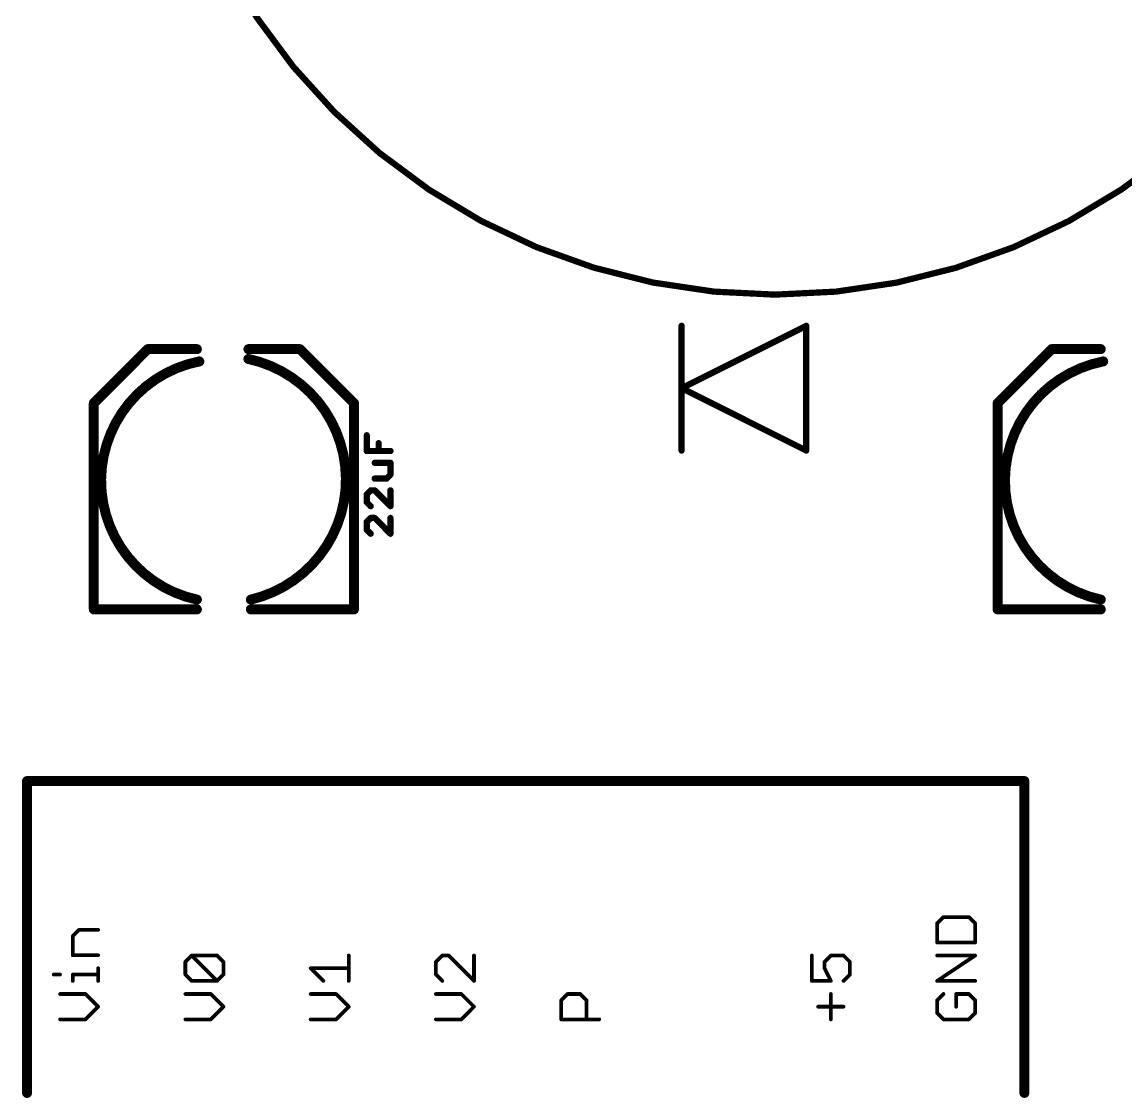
# Model space of a CAD drawing. Extents: x -0.1 to 97.9, y 0.5 to 99.
# Drawn here: x 7.52 to 30.01, y 42.44 to 64.35 of the extents above; entities that cross this region are included whole.
import ezdxf

# ---------------------------------------------------------------- set-up
doc = ezdxf.new("R2010")
doc.units = 0
doc.layers.add('21', color=253, linetype='CONTINUOUS')
doc.layers.add('27', color=253, linetype='CONTINUOUS')

msp = doc.modelspace()

# ---------------------------------------------------------------- linework, layer by layer
at = {"layer": '21'}
for points, const_width in [([(22.86, 58.801, 1), (22.86, 84.201, 1), (22.86, 58.801)], 0.127), ([(20.9868, 58.166, 1), (20.9233, 58.166)], 0.0635), ([(23.5267, 58.166, 1), (23.4633, 58.166)], 0.0635), ([(23.5092, 58.1376, 1), (23.4808, 58.1944)], 0.0635), ([(10.08, 57.7418, 1), (10.08, 57.6402)], 0.1016), ([(10.1159, 57.6551, 1), (10.0441, 57.7269)], 0.1016), ([(11.08, 57.6402, 1), (11.08, 57.7418)], 0.1016), ([(12.13, 57.7418, 1), (12.13, 57.6402)], 0.1016), ([(12.18, 52.591, 0.8004), (12.13, 57.491)], 0.2032), ([(12.1406, 57.5407, 1), (12.1194, 57.4413)], 0.1016), ([(13.2159, 57.7269, 1), (13.1441, 57.6551)], 0.1016), ([(13.18, 57.6402, 1), (13.18, 57.7418)], 0.1016), ([(28.495, 57.7418, 1), (28.495, 57.6402)], 0.1016), ([(28.5309, 57.6551, 1), (28.4591, 57.7269)], 0.1016), ([(29.495, 57.6402, 1), (29.495, 57.7418)], 0.1016), ([(11.13, 57.441, 0.8148), (11.08, 52.591)], 0.2032), ([(11.1397, 57.3911, 1), (11.1203, 57.4909)], 0.1016), ([(29.545, 57.441, 0.8148), (29.495, 52.591)], 0.2032), ([(29.5547, 57.3911, 1), (29.5353, 57.4909)], 0.1016), ([(20.9692, 56.9244, 1), (20.9408, 56.8676)], 0.0635), ([(20.9408, 56.9244, 1), (20.9692, 56.8676)], 0.0635), ([(20.9868, 56.896, 1), (20.9233, 56.896)], 0.0635), ([(20.9233, 56.896, 1), (20.9868, 56.896)], 0.0635), ([(9.0308, 56.591, 1), (8.9292, 56.591)], 0.1016), ([(8.9441, 56.6269, 1), (9.0159, 56.5551)], 0.1016), ([(14.3308, 56.591, 1), (14.2292, 56.591)], 0.1016), ([(14.2441, 56.5551, 1), (14.3159, 56.6269)], 0.1016), ([(27.4458, 56.591, 1), (27.3442, 56.591)], 0.1016), ([(27.3591, 56.6269, 1), (27.4309, 56.5551)], 0.1016), ([(20.9233, 55.626, 1), (20.9868, 55.626)], 0.0635), ([(23.4633, 55.626, 1), (23.5267, 55.626)], 0.0635), ([(23.4808, 55.5976, 1), (23.5092, 55.6544)], 0.0635), ([(11.0692, 52.5414, 1), (11.0908, 52.6406)], 0.1016), ([(12.1684, 52.6405, 1), (12.1916, 52.5415)], 0.1016), ([(29.4842, 52.5414, 1), (29.5058, 52.6406)], 0.1016), ([(8.98, 52.4418, 1), (8.98, 52.3402)], 0.1016), ([(8.9292, 52.391, 1), (9.0308, 52.391)], 0.1016), ([(11.08, 52.3402, 1), (11.08, 52.4418)], 0.1016), ([(12.18, 52.4418, 1), (12.18, 52.3402)], 0.1016), ([(14.2292, 52.391, 1), (14.3308, 52.391)], 0.1016), ([(14.28, 52.3402, 1), (14.28, 52.4418)], 0.1016), ([(27.395, 52.4418, 1), (27.395, 52.3402)], 0.1016), ([(27.3442, 52.391, 1), (27.4458, 52.391)], 0.1016), ([(29.495, 52.3402, 1), (29.495, 52.4418)], 0.1016), ([(7.6708, 48.895, 1), (7.5692, 48.895)], 0.1016), ([(7.62, 48.9458, 1), (7.62, 48.8442)], 0.1016), ([(27.9908, 48.895, 1), (27.8892, 48.895)], 0.1016), ([(27.94, 48.8442, 1), (27.94, 48.9458)], 0.1016), ([(26.2906, 46.1456, 1), (26.2906, 46.1075)], 0.0381), ([(26.304, 46.113, 1), (26.2771, 46.14)], 0.0381), ([(26.8209, 46.14, 1), (26.794, 46.113)], 0.0381), ([(26.8075, 46.1075, 1), (26.8075, 46.1456)], 0.0381), ([(8.6801, 45.8844, 1), (8.6801, 45.8463)], 0.0381), ([(8.6936, 45.8519, 1), (8.6666, 45.8788)], 0.0381), ([(9.0678, 45.8463, 1), (9.0678, 45.8844)], 0.0381), ([(26.1804, 45.9973, 1), (26.1423, 45.9973)], 0.0381), ([(26.1479, 46.0108, 1), (26.1748, 45.9838)], 0.0381), ([(26.9558, 45.9973, 1), (26.9177, 45.9973)], 0.0381), ([(26.9232, 45.9838, 1), (26.9502, 46.0108)], 0.0381), ([(8.5699, 45.7361, 1), (8.5318, 45.7361)], 0.0381), ([(8.5374, 45.7496, 1), (8.5644, 45.7226)], 0.0381), ([(26.1613, 45.6287, 1), (26.1613, 45.5906)], 0.0381), ([(26.1423, 45.6096, 1), (26.1804, 45.6096)], 0.0381), ([(26.9177, 45.6096, 1), (26.9558, 45.6096)], 0.0381), ([(26.9367, 45.5906, 1), (26.9367, 45.6287)], 0.0381), ([(8.5509, 45.3675, 1), (8.5509, 45.3294)], 0.0381), ([(8.5318, 45.3484, 1), (8.5699, 45.3484)], 0.0381), ([(9.0678, 45.3294, 1), (9.0678, 45.3675)], 0.0381), ([(10.8317, 45.2273, 1), (10.8586, 45.2003)], 0.0381), ([(10.8642, 45.2138, 1), (10.8261, 45.2138)], 0.0381), ([(10.9878, 45.3565, 1), (10.9609, 45.3295)], 0.0381), ([(10.9744, 45.3621, 1), (10.9744, 45.324)], 0.0381), ([(10.9878, 45.3295, 1), (10.9609, 45.3565)], 0.0381), ([(11.5047, 45.3565, 1), (11.4778, 45.3295)], 0.0381), ([(11.4913, 45.324, 1), (11.4913, 45.3621)], 0.0381), ([(11.6395, 45.2138, 1), (11.6014, 45.2138)], 0.0381), ([(11.607, 45.2003, 1), (11.634, 45.2273)], 0.0381), ([(14.1923, 45.343, 1), (14.1542, 45.343)], 0.0381), ([(15.9696, 45.2138, 1), (15.9315, 45.2138)], 0.0381), ([(15.9371, 45.2273, 1), (15.964, 45.2003)], 0.0381), ([(16.0798, 45.3621, 1), (16.0798, 45.324)], 0.0381), ([(16.0932, 45.3295, 1), (16.0663, 45.3565)], 0.0381), ([(16.2225, 45.3565, 1), (16.1955, 45.3295)], 0.0381), ([(16.209, 45.324, 1), (16.209, 45.3621)], 0.0381), ([(16.7449, 45.343, 1), (16.7068, 45.343)], 0.0381), ([(23.6277, 45.343, 1), (23.5896, 45.343)], 0.0381), ([(23.8861, 45.2138, 1), (23.848, 45.2138)], 0.0381), ([(23.8536, 45.2273, 1), (23.8806, 45.2003)], 0.0381), ([(23.9963, 45.3621, 1), (23.9963, 45.324)], 0.0381), ([(24.0098, 45.3295, 1), (23.9828, 45.3565)], 0.0381), ([(24.2682, 45.3565, 1), (24.2413, 45.3295)], 0.0381), ([(24.2548, 45.324, 1), (24.2548, 45.3621)], 0.0381), ([(24.4031, 45.2138, 1), (24.365, 45.2138)], 0.0381), ([(24.3705, 45.2003, 1), (24.3975, 45.2273)], 0.0381), ([(26.1613, 45.3621, 1), (26.1613, 45.324)], 0.0381), ([(26.9473, 45.3272, 1), (26.9261, 45.3589)], 0.0381), ([(26.9367, 45.324, 1), (26.9367, 45.3621)], 0.0381), ([(8.1632, 44.9744, 1), (8.1632, 44.9363)], 0.0381), ([(8.2924, 44.9363, 1), (8.2924, 44.9744)], 0.0381), ([(8.5509, 44.9744, 1), (8.5509, 44.9363)], 0.0381), ([(8.5699, 44.9553, 1), (8.5318, 44.9553)], 0.0381), ([(9.0869, 45.0846, 1), (9.0488, 45.0846)], 0.0381), ([(9.0678, 44.9363, 1), (9.0678, 44.9744)], 0.0381), ([(10.8586, 44.9688, 1), (10.8317, 44.9419)], 0.0381), ([(11.634, 44.9419, 1), (11.607, 44.9688)], 0.0381), ([(13.3978, 45.1036, 1), (13.3978, 45.0655)], 0.0381), ([(13.4113, 45.098, 1), (13.3844, 45.0711)], 0.0381), ([(14.1732, 45.0655, 1), (14.1732, 45.1036)], 0.0381), ([(15.964, 44.9688, 1), (15.9371, 44.9419)], 0.0381), ([(23.848, 45.0846, 1), (23.8861, 45.0846)], 0.0381), ([(23.8841, 45.0931, 1), (23.8501, 45.076)], 0.0381), ([(24.3975, 44.9419, 1), (24.3705, 44.9688)], 0.0381), ([(8.5318, 44.8261, 1), (8.5699, 44.8261)], 0.0381), ([(9.0488, 44.8261, 1), (9.0869, 44.8261)], 0.0381), ([(10.8261, 44.9553, 1), (10.8642, 44.9553)], 0.0381), ([(10.9744, 44.8452, 1), (10.9744, 44.8071)], 0.0381), ([(10.9609, 44.8126, 1), (10.9878, 44.8396)], 0.0381), ([(11.4778, 44.8396, 1), (11.5047, 44.8126)], 0.0381), ([(11.4778, 44.8126, 1), (11.5047, 44.8396)], 0.0381), ([(11.4913, 44.8071, 1), (11.4913, 44.8452)], 0.0381), ([(11.6014, 44.9553, 1), (11.6395, 44.9553)], 0.0381), ([(13.6428, 44.8126, 1), (13.6698, 44.8396)], 0.0381), ([(14.1542, 44.8261, 1), (14.1923, 44.8261)], 0.0381), ([(15.9315, 44.9553, 1), (15.9696, 44.9553)], 0.0381), ([(16.0663, 44.8126, 1), (16.0932, 44.8396)], 0.0381), ([(16.7068, 44.8261, 1), (16.7449, 44.8261)], 0.0381), ([(16.7124, 44.8126, 1), (16.7394, 44.8396)], 0.0381), ([(23.6086, 44.8452, 1), (23.6086, 44.8071)], 0.0381), ([(23.5896, 44.8261, 1), (23.6277, 44.8261)], 0.0381), ([(23.9793, 44.8176, 1), (24.0134, 44.8346)], 0.0381), ([(23.9963, 44.8071, 1), (23.9963, 44.8452)], 0.0381), ([(24.2413, 44.8396, 1), (24.2682, 44.8126)], 0.0381), ([(24.365, 44.9553, 1), (24.4031, 44.9553)], 0.0381), ([(26.1613, 44.8452, 1), (26.1613, 44.8071)], 0.0381), ([(26.1508, 44.842, 1), (26.1719, 44.8103)], 0.0381), ([(26.9367, 44.8071, 1), (26.9367, 44.8452)], 0.0381), ([(8.2924, 44.5786, 1), (8.2924, 44.5405)], 0.0381), ([(8.8228, 44.573, 1), (8.7959, 44.546)], 0.0381), ([(8.8093, 44.5405, 1), (8.8093, 44.5786)], 0.0381), ([(10.8451, 44.5786, 1), (10.8451, 44.5405)], 0.0381), ([(11.3755, 44.573, 1), (11.3486, 44.546)], 0.0381), ([(11.362, 44.5405, 1), (11.362, 44.5786)], 0.0381), ([(13.3978, 44.5786, 1), (13.3978, 44.5405)], 0.0381), ([(13.9282, 44.573, 1), (13.9013, 44.546)], 0.0381), ([(13.9147, 44.5405, 1), (13.9147, 44.5786)], 0.0381), ([(15.9505, 44.5786, 1), (15.9505, 44.5405)], 0.0381), ([(16.4809, 44.573, 1), (16.454, 44.546)], 0.0381), ([(16.4674, 44.5405, 1), (16.4674, 44.5786)], 0.0381), ([(18.6325, 44.5786, 1), (18.6325, 44.5405)], 0.0381), ([(18.6459, 44.546, 1), (18.619, 44.573)], 0.0381), ([(18.9044, 44.573, 1), (18.8774, 44.546)], 0.0381), ([(18.8909, 44.5405, 1), (18.8909, 44.5786)], 0.0381), ([(24.0154, 44.5595, 1), (23.9773, 44.5595)], 0.0381), ([(26.304, 44.546, 1), (26.2771, 44.573)], 0.0381), ([(26.549, 44.5786, 1), (26.549, 44.5405)], 0.0381), ([(26.5681, 44.5595, 1), (26.53, 44.5595)], 0.0381), ([(26.8209, 44.573, 1), (26.794, 44.546)], 0.0381), ([(26.8075, 44.5405, 1), (26.8075, 44.5786)], 0.0381), ([(9.0813, 44.2876, 1), (9.0543, 44.3145)], 0.0381), ([(9.0543, 44.2876, 1), (9.0813, 44.3145)], 0.0381), ([(11.634, 44.2876, 1), (11.607, 44.3145)], 0.0381), ([(11.607, 44.2876, 1), (11.634, 44.3145)], 0.0381), ([(14.1867, 44.2876, 1), (14.1597, 44.3145)], 0.0381), ([(14.1597, 44.2876, 1), (14.1867, 44.3145)], 0.0381), ([(16.7394, 44.2876, 1), (16.7124, 44.3145)], 0.0381), ([(16.7124, 44.2876, 1), (16.7394, 44.3145)], 0.0381), ([(18.4898, 44.4438, 1), (18.5167, 44.4168)], 0.0381), ([(18.5223, 44.4303, 1), (18.4842, 44.4303)], 0.0381), ([(19.0392, 44.4303, 1), (19.0011, 44.4303)], 0.0381), ([(19.0067, 44.4168, 1), (19.0336, 44.4438)], 0.0381), ([(23.7379, 44.3201, 1), (23.7379, 44.282)], 0.0381), ([(24.2548, 44.282, 1), (24.2548, 44.3201)], 0.0381), ([(26.1804, 44.4303, 1), (26.1423, 44.4303)], 0.0381), ([(26.1479, 44.4438, 1), (26.1748, 44.4168)], 0.0381), ([(26.53, 44.3011, 1), (26.5681, 44.3011)], 0.0381), ([(26.9558, 44.4303, 1), (26.9177, 44.4303)], 0.0381), ([(26.9232, 44.4168, 1), (26.9502, 44.4438)], 0.0381), ([(8.2924, 44.0617, 1), (8.2924, 44.0236)], 0.0381), ([(8.8093, 44.0236, 1), (8.8093, 44.0617)], 0.0381), ([(10.8451, 44.0617, 1), (10.8451, 44.0236)], 0.0381), ([(11.362, 44.0236, 1), (11.362, 44.0617)], 0.0381), ([(13.3978, 44.0617, 1), (13.3978, 44.0236)], 0.0381), ([(13.9147, 44.0236, 1), (13.9147, 44.0617)], 0.0381), ([(15.9505, 44.0617, 1), (15.9505, 44.0236)], 0.0381), ([(16.4674, 44.0236, 1), (16.4674, 44.0617)], 0.0381), ([(18.5032, 44.0617, 1), (18.5032, 44.0236)], 0.0381), ([(19.2786, 44.0236, 1), (19.2786, 44.0617)], 0.0381), ([(26.1423, 44.1718, 1), (26.1804, 44.1718)], 0.0381), ([(26.1748, 44.1853, 1), (26.1479, 44.1584)], 0.0381), ([(26.2906, 44.0617, 1), (26.2906, 44.0236)], 0.0381), ([(26.8075, 44.0236, 1), (26.8075, 44.0617)], 0.0381), ([(26.9177, 44.1718, 1), (26.9558, 44.1718)], 0.0381), ([(26.9502, 44.1584, 1), (26.9232, 44.1853)], 0.0381), ([(8.7959, 44.0561, 1), (8.8228, 44.0291)], 0.0381), ([(11.3486, 44.0561, 1), (11.3755, 44.0291)], 0.0381), ([(13.9013, 44.0561, 1), (13.9282, 44.0291)], 0.0381), ([(16.454, 44.0561, 1), (16.4809, 44.0291)], 0.0381), ([(18.4842, 44.0426, 1), (18.5223, 44.0426)], 0.0381), ([(19.0011, 44.0426, 1), (19.0392, 44.0426)], 0.0381), ([(23.9773, 44.0426, 1), (24.0154, 44.0426)], 0.0381), ([(26.2771, 44.0291, 1), (26.304, 44.0561)], 0.0381), ([(26.794, 44.0561, 1), (26.8209, 44.0291)], 0.0381), ([(7.5692, 42.545, 1), (7.6708, 42.545)], 0.1016), ([(27.8892, 42.545, 1), (27.9908, 42.545)], 0.1016)]:
    msp.add_lwpolyline(points, format="xyb", dxfattribs=dict(at, const_width=const_width))
for points, const_width in [([(20.955, 58.166), (20.955, 56.896)], 0.127), ([(20.955, 56.896), (23.495, 58.166)], 0.127), ([(23.495, 58.166), (23.495, 55.626)], 0.127), ([(8.98, 56.591), (10.08, 57.691)], 0.2032), ([(10.08, 57.691), (11.08, 57.691)], 0.2032), ([(13.18, 57.691), (12.13, 57.691)], 0.2032), ([(13.18, 57.691), (14.28, 56.591)], 0.2032), ([(27.395, 56.591), (28.495, 57.691)], 0.2032), ([(28.495, 57.691), (29.495, 57.691)], 0.2032), ([(20.955, 56.896), (20.955, 55.626)], 0.127), ([(23.495, 55.626), (20.955, 56.896)], 0.127), ([(8.98, 52.391), (8.98, 56.591)], 0.2032), ([(14.28, 56.591), (14.28, 52.391)], 0.2032), ([(27.395, 52.391), (27.395, 56.591)], 0.2032), ([(8.98, 52.391), (11.08, 52.391)], 0.2032), ([(14.28, 52.391), (12.18, 52.391)], 0.2032), ([(27.395, 52.391), (29.495, 52.391)], 0.2032), ([(7.62, 42.545), (7.62, 48.895)], 0.2032), ([(7.62, 48.895), (27.94, 48.895)], 0.2032), ([(27.94, 48.895), (27.94, 42.545)], 0.2032), ([(26.2906, 46.1265), (26.1613, 45.9973)], 0.0762), ([(26.8075, 46.1265), (26.2906, 46.1265)], 0.0762), ([(26.9367, 45.9973), (26.8075, 46.1265)], 0.0762), ([(8.5509, 45.7361), (8.6801, 45.8653)], 0.0762), ([(8.6801, 45.8653), (9.0678, 45.8653)], 0.0762), ([(26.1613, 45.9973), (26.1613, 45.6096)], 0.0762), ([(26.9367, 45.6096), (26.9367, 45.9973)], 0.0762), ([(8.5509, 45.3484), (8.5509, 45.7361)], 0.0762), ([(26.1613, 45.6096), (26.9367, 45.6096)], 0.0762), ([(9.0678, 45.3484), (8.5509, 45.3484)], 0.0762), ([(10.8451, 45.2138), (10.9744, 45.343)], 0.0762), ([(10.8451, 44.9553), (10.8451, 45.2138)], 0.0762), ([(10.9744, 45.343), (11.4913, 45.343)], 0.0762), ([(11.4913, 44.8261), (10.9744, 45.343)], 0.0762), ([(11.4913, 45.343), (11.6205, 45.2138)], 0.0762), ([(11.6205, 45.2138), (11.6205, 44.9553)], 0.0762), ([(14.1732, 44.8261), (14.1732, 45.343)], 0.0762), ([(16.0798, 45.343), (15.9505, 45.2138)], 0.0762), ([(15.9505, 45.2138), (15.9505, 44.9553)], 0.0762), ([(16.209, 45.343), (16.0798, 45.343)], 0.0762), ([(16.7259, 44.8261), (16.209, 45.343)], 0.0762), ([(16.7259, 45.343), (16.7259, 44.8261)], 0.0762), ([(23.6086, 45.343), (23.6086, 44.8261)], 0.0762), ([(23.8671, 45.2138), (23.9963, 45.343)], 0.0762), ([(23.8671, 45.0846), (23.8671, 45.2138)], 0.0762), ([(23.9963, 45.343), (24.2548, 45.343)], 0.0762), ([(24.2548, 45.343), (24.384, 45.2138)], 0.0762), ([(24.384, 45.2138), (24.384, 44.9553)], 0.0762), ([(26.1613, 44.8261), (26.9367, 45.343)], 0.0762), ([(26.9367, 45.343), (26.1613, 45.343)], 0.0762), ([(8.1632, 44.9553), (8.2924, 44.9553)], 0.0762), ([(8.5509, 44.8261), (8.5509, 44.9553)], 0.0762), ([(8.5509, 44.9553), (9.0678, 44.9553)], 0.0762), ([(9.0678, 44.8261), (9.0678, 45.0846)], 0.0762), ([(10.9744, 44.8261), (10.8451, 44.9553)], 0.0762), ([(11.6205, 44.9553), (11.4913, 44.8261)], 0.0762), ([(13.6563, 44.8261), (13.3978, 45.0846)], 0.0762), ([(13.3978, 45.0846), (14.1732, 45.0846)], 0.0762), ([(15.9505, 44.9553), (16.0798, 44.8261)], 0.0762), ([(23.9963, 44.8261), (23.8671, 45.0846)], 0.0762), ([(24.384, 44.9553), (24.2548, 44.8261)], 0.0762), ([(11.4913, 44.8261), (10.9744, 44.8261)], 0.0762), ([(23.6086, 44.8261), (23.9963, 44.8261)], 0.0762), ([(26.9367, 44.8261), (26.1613, 44.8261)], 0.0762), ([(8.8093, 44.5595), (8.2924, 44.5595)], 0.0762), ([(9.0678, 44.3011), (8.8093, 44.5595)], 0.0762), ([(11.362, 44.5595), (10.8451, 44.5595)], 0.0762), ([(11.6205, 44.3011), (11.362, 44.5595)], 0.0762), ([(13.9147, 44.5595), (13.3978, 44.5595)], 0.0762), ([(14.1732, 44.3011), (13.9147, 44.5595)], 0.0762), ([(16.4674, 44.5595), (15.9505, 44.5595)], 0.0762), ([(16.7259, 44.3011), (16.4674, 44.5595)], 0.0762), ([(18.5032, 44.4303), (18.6325, 44.5595)], 0.0762), ([(18.6325, 44.5595), (18.8909, 44.5595)], 0.0762), ([(18.8909, 44.5595), (19.0201, 44.4303)], 0.0762), ([(23.9963, 44.0426), (23.9963, 44.5595)], 0.0762), ([(26.2906, 44.5595), (26.1613, 44.4303)], 0.0762), ([(26.8075, 44.5595), (26.549, 44.5595)], 0.0762), ([(26.549, 44.5595), (26.549, 44.3011)], 0.0762), ([(26.9367, 44.4303), (26.8075, 44.5595)], 0.0762), ([(8.8093, 44.0426), (9.0678, 44.3011)], 0.0762), ([(11.362, 44.0426), (11.6205, 44.3011)], 0.0762), ([(13.9147, 44.0426), (14.1732, 44.3011)], 0.0762), ([(16.4674, 44.0426), (16.7259, 44.3011)], 0.0762), ([(18.5032, 44.0426), (18.5032, 44.4303)], 0.0762), ([(19.0201, 44.4303), (19.0201, 44.0426)], 0.0762), ([(23.7379, 44.3011), (24.2548, 44.3011)], 0.0762), ([(26.1613, 44.4303), (26.1613, 44.1718)], 0.0762), ([(26.9367, 44.1718), (26.9367, 44.4303)], 0.0762), ([(8.2924, 44.0426), (8.8093, 44.0426)], 0.0762), ([(10.8451, 44.0426), (11.362, 44.0426)], 0.0762), ([(13.3978, 44.0426), (13.9147, 44.0426)], 0.0762), ([(15.9505, 44.0426), (16.4674, 44.0426)], 0.0762), ([(19.2786, 44.0426), (18.5032, 44.0426)], 0.0762), ([(26.1613, 44.1718), (26.2906, 44.0426)], 0.0762), ([(26.2906, 44.0426), (26.8075, 44.0426)], 0.0762), ([(26.8075, 44.0426), (26.9367, 44.1718)], 0.0762)]:
    msp.add_lwpolyline(points, dxfattribs=dict(at, const_width=const_width))
at = {"layer": '27', "const_width": 0.0635}
for points in [[(14.5728, 55.9378, 1), (14.5093, 55.9378)], [(14.8143, 55.7768, 1), (14.7508, 55.7768)], [(14.5093, 55.6158, 1), (14.5728, 55.6158)], [(14.5411, 55.6476, 1), (14.5411, 55.5841)], [(14.7508, 55.6158, 1), (14.8143, 55.6158)], [(15.0241, 55.5841, 1), (15.0241, 55.6476)], [(14.7021, 55.4083, 1), (14.7021, 55.3448)], [(15.0559, 55.3765, 1), (14.9924, 55.3765)], [(15.0241, 55.3448, 1), (15.0241, 55.4083)], [(14.7021, 55.0862, 1), (14.7021, 55.0227)], [(14.9211, 55.0769, 1), (14.9661, 55.032)], [(14.9436, 55.0227, 1), (14.9436, 55.0862)], [(14.9924, 55.135, 1), (15.0559, 55.135)], [(15.0466, 55.1125, 1), (15.0016, 55.1574)], [(14.6216, 54.8469, 1), (14.6216, 54.7834)], [(14.644, 54.7927, 1), (14.5991, 54.8376)], [(14.7245, 54.8376, 1), (14.6796, 54.7927)], [(14.7021, 54.7834, 1), (14.7021, 54.8469)], [(15.0559, 54.8152, 1), (14.9924, 54.8152)], [(14.5728, 54.7347, 1), (14.5093, 54.7347)], [(14.5186, 54.7571, 1), (14.5635, 54.7122)], [(14.5093, 54.5737, 1), (14.5728, 54.5737)], [(14.5635, 54.5961, 1), (14.5186, 54.5512)], [(14.5991, 54.4707, 1), (14.644, 54.5156)], [(14.9924, 54.4932, 1), (15.0559, 54.4932)], [(15.0016, 54.4707, 1), (15.0466, 54.5156)], [(14.5728, 54.1734, 1), (14.5093, 54.1734)], [(14.5186, 54.1958, 1), (14.5635, 54.1509)], [(14.6216, 54.2856, 1), (14.6216, 54.2221)], [(14.644, 54.2314, 1), (14.5991, 54.2763)], [(14.7245, 54.2763, 1), (14.6796, 54.2314)], [(14.7021, 54.2221, 1), (14.7021, 54.2856)], [(15.0559, 54.2539, 1), (14.9924, 54.2539)], [(14.5093, 54.0124, 1), (14.5728, 54.0124)], [(14.5635, 54.0348, 1), (14.5186, 53.9899)], [(14.5991, 53.9094, 1), (14.644, 53.9543)], [(15.0016, 53.9094, 1), (15.0466, 53.9543)], [(14.9924, 53.9319, 1), (15.0559, 53.9319)]]:
    msp.add_lwpolyline(points, format="xyb", dxfattribs=at)
at = {"layer": '27', "const_width": 0.127}
for points in [[(14.5411, 55.6158), (14.5411, 55.9378)], [(14.7826, 55.6158), (14.7826, 55.7768)], [(15.0241, 55.6158), (14.5411, 55.6158)], [(15.0241, 55.3765), (14.7021, 55.3765)], [(15.0241, 55.135), (15.0241, 55.3765)], [(14.7021, 55.0545), (14.9436, 55.0545)], [(14.9436, 55.0545), (15.0241, 55.135)], [(14.6216, 54.8152), (14.5411, 54.7347)], [(14.7021, 54.8152), (14.6216, 54.8152)], [(15.0241, 54.4932), (14.7021, 54.8152)], [(15.0241, 54.8152), (15.0241, 54.4932)], [(14.5411, 54.7347), (14.5411, 54.5737)], [(14.5411, 54.5737), (14.6216, 54.4932)], [(14.6216, 54.2539), (14.5411, 54.1734)], [(14.5411, 54.1734), (14.5411, 54.0124)], [(14.7021, 54.2539), (14.6216, 54.2539)], [(15.0241, 53.9319), (14.7021, 54.2539)], [(15.0241, 54.2539), (15.0241, 53.9319)], [(14.5411, 54.0124), (14.6216, 53.9319)]]:
    msp.add_lwpolyline(points, dxfattribs=at)

doc.saveas('drawing.dxf')
